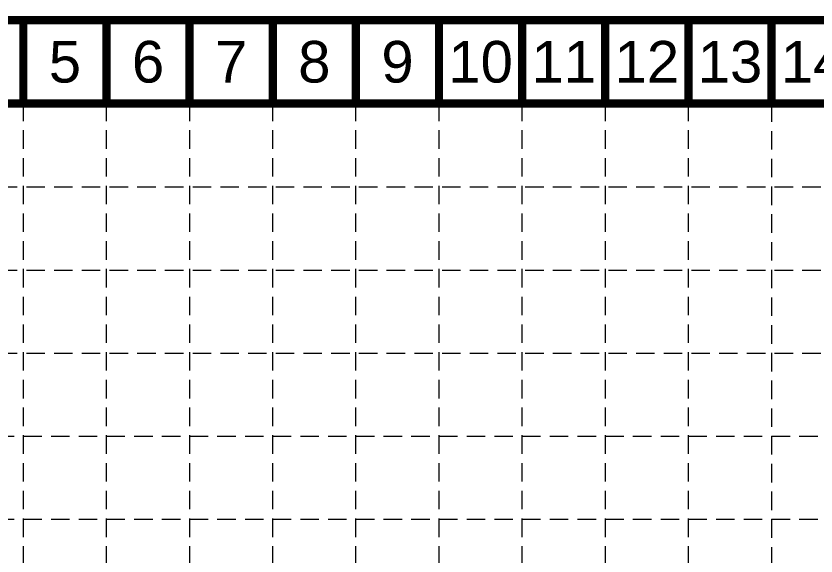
# Model space of a CAD drawing. Header units: feet. Extents: x 2331696 to 2332706, y 6924295 to 6924927.
# Drawn here: x 2331774.3 to 2331925.9, y 6924824.5 to 6924926.7 of the extents above; entities that cross this region are included whole.
import ezdxf
from ezdxf.enums import TextEntityAlignment as Align

# ---------------------------------------------------------------- set-up
doc = ezdxf.new("R2010")
doc.units = ezdxf.units.FT
doc.header["$MEASUREMENT"] = 0
doc.linetypes.add('HIDDEN', pattern=[0.375, 0.25, -0.125])
doc.layers.add('BASE', color=7, linetype='Continuous')
doc.layers.add('GRID', color=254, linetype='HIDDEN')
doc.styles.get("Standard").update_dxf_attribs({"font": 'ARIAL.TTF'})

msp = doc.modelspace()

# ---------------------------------------------------------------- linework, layer by layer
at = {"layer": 'BASE', "const_width": 1.57}
msp.add_lwpolyline([(2331696.95, 6924295.9), (2332704.95, 6924295.9), (2332704.95, 6924925.9), (2331696.95, 6924925.9)], close=True, dxfattribs=at)
for points in [[(2331775.7, 6924910.15), (2331775.7, 6924925.9)], [(2331791.45, 6924910.15), (2331791.45, 6924925.9)], [(2331807.2, 6924910.15), (2331807.2, 6924925.9)], [(2331822.95, 6924910.15), (2331822.95, 6924925.9)], [(2331838.7, 6924910.15), (2331838.7, 6924925.9)], [(2331854.45, 6924910.15), (2331854.45, 6924925.9)], [(2331870.2, 6924910.15), (2331870.2, 6924925.9)], [(2331885.95, 6924910.15), (2331885.95, 6924925.9)], [(2331901.7, 6924910.15), (2331901.7, 6924925.9)], [(2331917.45, 6924910.15), (2331917.45, 6924925.9)], [(2332704.95, 6924910.15), (2331710.9, 6924910.15)]]:
    msp.add_lwpolyline(points, dxfattribs=at)
at = {"layer": 'GRID', "color": 252, "linetype": 'HIDDEN', "lineweight": 0, "ltscale": 14}
for p, q in [((2331775.65, 6924910.3), (2331775.65, 6924358.83)), ((2331791.4, 6924910.3), (2331791.4, 6924358.83)), ((2331807.15, 6924910.3), (2331807.15, 6924358.83)), ((2331822.9, 6924910.3), (2331822.9, 6924358.83)), ((2331838.65, 6924910.3), (2331838.65, 6924358.83)), ((2331854.4, 6924910.3), (2331854.4, 6924358.83)), ((2331870.15, 6924910.3), (2331870.15, 6924358.83)), ((2331885.9, 6924910.3), (2331885.9, 6924358.83)), ((2331901.65, 6924910.3), (2331901.65, 6924358.83)), ((2331917.45, 6924910.15), (2331917.45, 6924358.83)), ((2331713.28, 6924894.35), (2332689.78, 6924894.35)), ((2331713.28, 6924878.6), (2332689.78, 6924878.6)), ((2331713.28, 6924862.85), (2332689.78, 6924862.85)), ((2331712.7, 6924847.15), (2332689.2, 6924847.15)), ((2331712.7, 6924831.4), (2332689.2, 6924831.4))]:
    msp.add_line(p, q, dxfattribs=at)

# ---------------------------------------------------------------- texts
at = {"layer": 'BASE'}
for s, height, p in [('5', 7.88, (2331783.58, 6924918.03)), ('6', 7.88, (2331799.33, 6924918.03)), ('7', 7.88, (2331815.08, 6924918.03)), ('8', 7.88, (2331830.83, 6924918.03)), ('9', 7.88, (2331846.58, 6924918.03)), ('10', 7.875, (2331862.33, 6924918.03)), ('11', 7.875, (2331878.08, 6924918.03)), ('12', 7.875, (2331893.83, 6924918.03)), ('14', 7.875, (2331925.33, 6924918.03))]:
    msp.add_text(s, height=height, dxfattribs=at).set_placement(p, align=Align.MIDDLE_CENTER)
at = {"layer": 'BASE', "width": 1}
msp.add_text('13', height=7.875, dxfattribs=at).set_placement((2331909.58, 6924918.03), align=Align.MIDDLE_CENTER)

doc.saveas('drawing.dxf')
